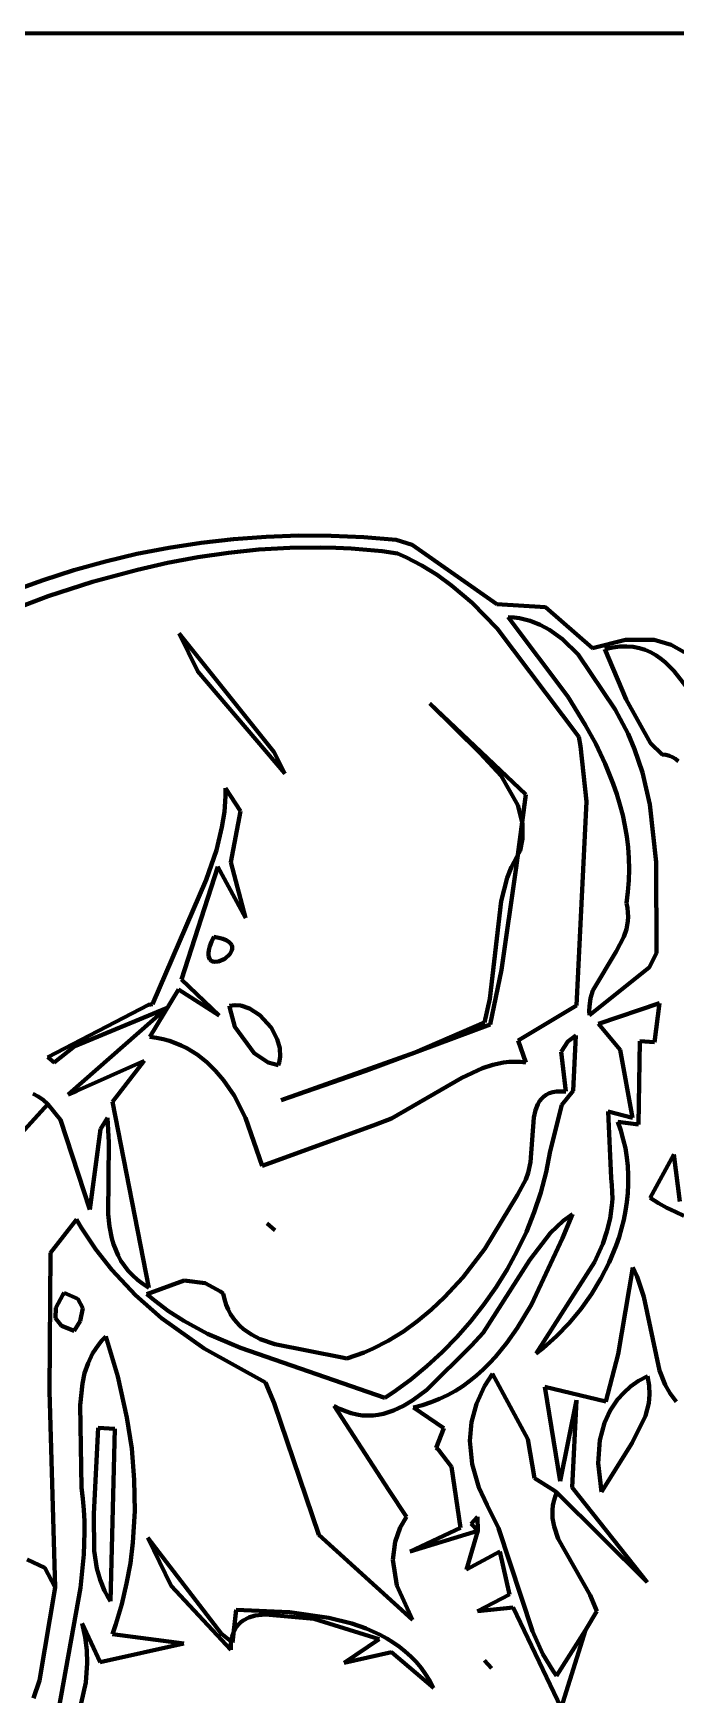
# Model space of a CAD drawing. Header units: millimetres. Extents: x 0 to 10.4, y 0 to 8.2.
# Drawn here: x 7.294 to 7.828, y 6.869 to 8.25 of the extents above; entities that cross this region are included whole.
import ezdxf

# ---------------------------------------------------------------- set-up
doc = ezdxf.new("R2010")
doc.units = ezdxf.units.MM
for name, color, linetype, lineweight in [('color#000000ff', 7, 'CONTINUOUS', 100), ('color#929292ff', 7, 'CONTINUOUS', 100), ('color#ffffffff', 7, 'CONTINUOUS', 100)]:
    doc.layers.add(name, color=color, linetype=linetype, lineweight=lineweight)

msp = doc.modelspace()

# ---------------------------------------------------------------- linework, layer by layer
at = {"layer": 'color#000000ff'}
for p, q in [((7.4606, 7.8295), (7.4877, 7.8315)), ((7.4877, 7.8315), (7.5147, 7.8325)), ((7.5147, 7.8325), (7.5418, 7.8324)), ((7.5418, 7.8324), (7.5689, 7.8312)), ((7.5689, 7.8312), (7.5959, 7.829)), ((7.3541, 7.811), (7.3804, 7.8172)), ((7.3804, 7.8172), (7.407, 7.8224)), ((7.407, 7.8224), (7.4338, 7.8265)), ((7.4564, 7.8181), (7.431, 7.8144)), ((7.4338, 7.8265), (7.4606, 7.8295)), ((7.4818, 7.8208), (7.4564, 7.8181)), ((7.5074, 7.8223), (7.4818, 7.8208)), ((7.533, 7.8226), (7.5074, 7.8223)), ((7.5458, 7.8223), (7.533, 7.8226)), ((7.5585, 7.8216), (7.5458, 7.8223)), ((7.5713, 7.8207), (7.5585, 7.8216)), ((7.5841, 7.8194), (7.5713, 7.8207)), ((7.5968, 7.8177), (7.5841, 7.8194)), ((7.5959, 7.829), (7.6091, 7.8249)), ((7.6038, 7.8146), (7.5968, 7.8177)), ((7.6091, 7.8249), (7.6795, 7.7756)), ((7.3023, 7.7955), (7.328, 7.8038)), ((7.328, 7.8038), (7.3541, 7.811)), ((7.3807, 7.8041), (7.3434, 7.794)), ((7.4057, 7.8097), (7.3807, 7.8041)), ((7.431, 7.8144), (7.4057, 7.8097)), ((7.6171, 7.8077), (7.6038, 7.8146)), ((7.6298, 7.7998), (7.6171, 7.8077)), ((7.2768, 7.7862), (7.3023, 7.7955)), ((7.3434, 7.794), (7.3067, 7.7821)), ((7.6419, 7.7911), (7.6298, 7.7998)), ((7.6589, 7.7766), (7.6419, 7.7911)), ((7.3067, 7.7821), (7.2587, 7.764)), ((7.6798, 7.7552), (7.6589, 7.7766)), ((7.6795, 7.7756), (7.72, 7.773)), ((7.689, 7.7648), (7.7384, 7.6988)), ((7.6938, 7.7645), (7.689, 7.7648)), ((7.6984, 7.7638), (7.6938, 7.7645)), ((7.7072, 7.7616), (7.6984, 7.7638)), ((7.7155, 7.7584), (7.7072, 7.7616)), ((7.72, 7.773), (7.7591, 7.739)), ((7.7476, 7.6652), (7.6798, 7.7552)), ((7.7233, 7.7542), (7.7155, 7.7584)), ((7.7341, 7.7464), (7.7233, 7.7542)), ((7.7471, 7.7337), (7.7341, 7.7464)), ((7.7779, 7.6878), (7.7471, 7.7337)), ((7.7591, 7.739), (7.7864, 7.7459)), ((7.7758, 7.7395), (7.7693, 7.7381)), ((7.7693, 7.7381), (7.7869, 7.6961)), ((7.7818, 7.7403), (7.7758, 7.7395)), ((7.7876, 7.7404), (7.7818, 7.7403)), ((7.7864, 7.7459), (7.8102, 7.7458)), ((7.7929, 7.7399), (7.7876, 7.7404)), ((7.798, 7.7389), (7.7929, 7.7399)), ((7.8028, 7.7374), (7.798, 7.7389)), ((7.8073, 7.7355), (7.8028, 7.7374)), ((7.8115, 7.7331), (7.8073, 7.7355)), ((7.8102, 7.7458), (7.8244, 7.7416)), ((7.8244, 7.7416), (7.8352, 7.7356)), ((7.8155, 7.7303), (7.8115, 7.7331)), ((7.8194, 7.7272), (7.8155, 7.7303)), ((7.8265, 7.7201), (7.8194, 7.7272)), ((7.8395, 7.7034), (7.8265, 7.7201)), ((7.6238, 7.6929), (7.7036, 7.6174)), ((7.6656, 7.6517), (7.6238, 7.6929)), ((7.7384, 7.6988), (7.753, 7.6753)), ((7.7869, 7.6961), (7.8072, 7.66)), ((7.7821, 7.6802), (7.7779, 7.6878)), ((7.7885, 7.6677), (7.7821, 7.6802)), ((7.7489, 7.6575), (7.7476, 7.6652)), ((7.753, 7.6753), (7.7617, 7.6593)), ((7.7939, 7.655), (7.7885, 7.6677)), ((7.683, 7.6327), (7.6656, 7.6517)), ((7.754, 7.6115), (7.7489, 7.6575)), ((7.7617, 7.6593), (7.7696, 7.6429)), ((7.8005, 7.6355), (7.7939, 7.655)), ((7.8072, 7.66), (7.8168, 7.6505)), ((7.7696, 7.6429), (7.7763, 7.6261)), ((7.8168, 7.6505), (7.82, 7.6502)), ((7.82, 7.6502), (7.823, 7.6494)), ((7.823, 7.6494), (7.8256, 7.6483)), ((7.8256, 7.6483), (7.8281, 7.6468)), ((7.8281, 7.6468), (7.8303, 7.6449)), ((7.697, 7.6083), (7.683, 7.6327)), ((7.7763, 7.6261), (7.7792, 7.6176)), ((7.8066, 7.6089), (7.8005, 7.6355)), ((7.453, 7.6029), (7.4539, 7.616)), ((7.4539, 7.616), (7.454, 7.6226)), ((7.454, 7.6226), (7.4663, 7.6035)), ((7.7036, 7.6174), (7.6955, 7.5567)), ((7.7458, 7.442), (7.754, 7.6115)), ((7.7792, 7.6176), (7.7818, 7.609)), ((7.451, 7.5901), (7.453, 7.6029)), ((7.4663, 7.6035), (7.4585, 7.5611)), ((7.7007, 7.5933), (7.697, 7.6083)), ((7.7818, 7.609), (7.7841, 7.6002)), ((7.7841, 7.6002), (7.7859, 7.5914)), ((7.812, 7.5611), (7.8066, 7.6089)), ((7.4465, 7.5711), (7.451, 7.5901)), ((7.7007, 7.5805), (7.7007, 7.5933)), ((7.7859, 7.5914), (7.7874, 7.5825)), ((7.7874, 7.5825), (7.7885, 7.5735)), ((7.438, 7.5463), (7.4465, 7.5711)), ((7.6963, 7.5661), (7.6989, 7.5704)), ((7.6989, 7.5704), (7.7007, 7.5805)), ((7.7885, 7.5735), (7.7891, 7.5644)), ((7.4476, 7.5571), (7.4175, 7.4635)), ((7.4705, 7.5149), (7.4476, 7.5571)), ((7.4585, 7.5611), (7.4705, 7.5149)), ((7.6955, 7.5567), (7.6833, 7.4715)), ((7.6882, 7.548), (7.6918, 7.5572)), ((7.6918, 7.5572), (7.6963, 7.5661)), ((7.7891, 7.5644), (7.7894, 7.5552)), ((7.7894, 7.5552), (7.7891, 7.5458)), ((7.8123, 7.4853), (7.812, 7.5611)), ((7.3934, 7.4431), (7.438, 7.5463)), ((7.6832, 7.5287), (7.6882, 7.548)), ((7.7891, 7.5458), (7.7884, 7.5364)), ((7.6738, 7.4474), (7.6832, 7.5287)), ((7.7884, 7.5364), (7.7872, 7.5269)), ((7.7872, 7.5269), (7.788, 7.523)), ((7.788, 7.523), (7.7884, 7.5192)), ((7.7884, 7.5192), (7.7886, 7.5156)), ((7.7886, 7.5156), (7.7884, 7.5121)), ((7.785, 7.4989), (7.7787, 7.4869)), ((7.7872, 7.5053), (7.785, 7.4989)), ((7.7884, 7.5121), (7.7872, 7.5053)), ((7.7787, 7.4869), (7.7594, 7.4544)), ((7.8062, 7.4734), (7.8123, 7.4853)), ((7.6833, 7.4715), (7.6739, 7.4262)), ((7.7566, 7.4338), (7.8062, 7.4734)), ((7.4175, 7.4635), (7.4488, 7.4336)), ((7.4148, 7.4552), (7.3911, 7.4158)), ((7.4488, 7.4336), (7.4148, 7.4552)), ((7.6691, 7.4279), (7.6738, 7.4474)), ((7.7574, 7.4479), (7.7564, 7.441)), ((7.7594, 7.4544), (7.7574, 7.4479)), ((7.8148, 7.4438), (7.7639, 7.4267)), ((7.8104, 7.4115), (7.8148, 7.4438)), ((7.3064, 7.399), (7.39, 7.4424)), ((7.3231, 7.3678), (7.405, 7.4398)), ((7.405, 7.4398), (7.3287, 7.408)), ((7.39, 7.4424), (7.3934, 7.4431)), ((7.6971, 7.4129), (7.7458, 7.442)), ((7.7564, 7.441), (7.7563, 7.4375)), ((7.7563, 7.4375), (7.7566, 7.4338)), ((7.6739, 7.4262), (7.5705, 7.3877)), ((7.6116, 7.4028), (7.6691, 7.4279)), ((7.7451, 7.4169), (7.7385, 7.4121)), ((7.743, 7.371), (7.7451, 7.4169)), ((7.7639, 7.4267), (7.782, 7.405)), ((7.3287, 7.408), (7.3116, 7.3945)), ((7.3911, 7.4158), (7.3967, 7.415)), ((7.3967, 7.415), (7.4022, 7.4139)), ((7.4022, 7.4139), (7.4074, 7.4124)), ((7.4074, 7.4124), (7.4124, 7.4107)), ((7.4124, 7.4107), (7.4172, 7.4087)), ((7.4172, 7.4087), (7.4219, 7.4064)), ((7.4219, 7.4064), (7.4305, 7.4011)), ((7.5003, 7.3633), (7.6116, 7.4028)), ((7.7036, 7.3946), (7.6971, 7.4129)), ((7.7385, 7.4121), (7.7329, 7.4035)), ((7.7329, 7.4035), (7.7367, 7.3703)), ((7.782, 7.405), (7.7923, 7.3484)), ((7.7973, 7.343), (7.7982, 7.4122)), ((7.7982, 7.4122), (7.8104, 7.4115)), ((7.3116, 7.3945), (7.3064, 7.399)), ((7.3863, 7.3958), (7.3305, 7.3711)), ((7.36, 7.3619), (7.3863, 7.3958)), ((7.4305, 7.4011), (7.4385, 7.3948)), ((7.4385, 7.3948), (7.4457, 7.3877)), ((7.6505, 7.3819), (7.6675, 7.3898)), ((7.6675, 7.3898), (7.6762, 7.3926)), ((7.6762, 7.3926), (7.6851, 7.3945)), ((7.6851, 7.3945), (7.6896, 7.395)), ((7.6896, 7.395), (7.6942, 7.3952)), ((7.6942, 7.3952), (7.6989, 7.3951)), ((7.6989, 7.3951), (7.7036, 7.3946)), ((7.4457, 7.3877), (7.4523, 7.3799)), ((7.4523, 7.3799), (7.4611, 7.3671)), ((7.5705, 7.3877), (7.5003, 7.3633)), ((7.5919, 7.3479), (7.6505, 7.3819)), ((7.3305, 7.3711), (7.3231, 7.3678)), ((7.3902, 7.2073), (7.36, 7.3619)), ((7.4611, 7.3671), (7.4707, 7.3484)), ((7.7149, 7.3623), (7.7136, 7.36)), ((7.7166, 7.3643), (7.7149, 7.3623)), ((7.7184, 7.3661), (7.7166, 7.3643)), ((7.7206, 7.3676), (7.7184, 7.3661)), ((7.7231, 7.3689), (7.7206, 7.3676)), ((7.7259, 7.3698), (7.7231, 7.3689)), ((7.7291, 7.3703), (7.7259, 7.3698)), ((7.7327, 7.3705), (7.7291, 7.3703)), ((7.7367, 7.3703), (7.7327, 7.3705)), ((7.7334, 7.3593), (7.743, 7.371)), ((7.2787, 7.3295), (7.3064, 7.36)), ((7.3064, 7.36), (7.3168, 7.347)), ((7.3168, 7.347), (7.3412, 7.2723)), ((7.3502, 7.339), (7.3559, 7.3486)), ((7.3559, 7.3486), (7.3571, 7.3279)), ((7.4707, 7.3484), (7.4844, 7.3087)), ((7.5789, 7.343), (7.5919, 7.3479)), ((7.7101, 7.3489), (7.7074, 7.3118)), ((7.7115, 7.3548), (7.7101, 7.3489)), ((7.7136, 7.36), (7.7115, 7.3548)), ((7.7239, 7.3208), (7.7334, 7.3593)), ((7.7923, 7.3484), (7.772, 7.3538)), ((7.772, 7.3538), (7.7744, 7.2983)), ((7.3412, 7.2723), (7.3502, 7.339)), ((7.4844, 7.3087), (7.5736, 7.3411)), ((7.5736, 7.3411), (7.5789, 7.343)), ((7.7826, 7.338), (7.78, 7.3453)), ((7.78, 7.3453), (7.7973, 7.343)), ((7.7846, 7.3306), (7.7826, 7.338)), ((7.3571, 7.3279), (7.3565, 7.2686)), ((7.7205, 7.3035), (7.7239, 7.3208)), ((7.7863, 7.3232), (7.7846, 7.3306)), ((7.7875, 7.3157), (7.7863, 7.3232)), ((7.7074, 7.3118), (7.7056, 7.3027)), ((7.7883, 7.3083), (7.7875, 7.3157)), ((7.7887, 7.3008), (7.7883, 7.3083)), ((7.8267, 7.3181), (7.807, 7.282)), ((7.8317, 7.2791), (7.8267, 7.3181)), ((7.7036, 7.2974), (7.6967, 7.2844)), ((7.7056, 7.3027), (7.7036, 7.2974)), ((7.716, 7.2866), (7.7205, 7.3035)), ((7.7744, 7.2983), (7.7751, 7.2926)), ((7.7751, 7.2926), (7.7754, 7.2869)), ((7.7883, 7.2859), (7.7887, 7.2934)), ((7.7887, 7.2934), (7.7887, 7.3008)), ((7.6967, 7.2844), (7.6694, 7.2397)), ((7.7105, 7.27), (7.716, 7.2866)), ((7.7755, 7.2813), (7.7751, 7.2757)), ((7.7754, 7.2869), (7.7755, 7.2813)), ((7.7865, 7.2712), (7.7876, 7.2785)), ((7.7876, 7.2785), (7.7883, 7.2859)), ((7.807, 7.282), (7.8139, 7.2777)), ((7.3565, 7.2686), (7.3576, 7.2582)), ((7.704, 7.2537), (7.7105, 7.27)), ((7.734, 7.2484), (7.7423, 7.2685)), ((7.7423, 7.2685), (7.7345, 7.2628)), ((7.7736, 7.2648), (7.771, 7.2542)), ((7.7751, 7.2757), (7.7736, 7.2648)), ((7.785, 7.2638), (7.7865, 7.2712)), ((7.8139, 7.2777), (7.8208, 7.2738)), ((7.8208, 7.2738), (7.8279, 7.2703)), ((7.8279, 7.2703), (7.835, 7.2672)), ((7.3301, 7.2639), (7.3084, 7.2362)), ((7.3339, 7.2575), (7.3301, 7.2639)), ((7.3461, 7.2392), (7.3339, 7.2575)), ((7.3576, 7.2582), (7.3596, 7.2483)), ((7.4887, 7.2606), (7.4949, 7.2551)), ((7.4949, 7.2551), (7.4887, 7.2606)), ((7.6965, 7.2379), (7.704, 7.2537)), ((7.7242, 7.253), (7.7069, 7.2305)), ((7.7345, 7.2628), (7.7242, 7.253)), ((7.771, 7.2542), (7.7675, 7.2438)), ((7.7811, 7.2494), (7.7832, 7.2566)), ((7.7832, 7.2566), (7.785, 7.2638)), ((7.3596, 7.2221), (7.3461, 7.2392)), ((7.3596, 7.2483), (7.361, 7.2435)), ((7.361, 7.2435), (7.3627, 7.2388)), ((7.3627, 7.2388), (7.3647, 7.2342)), ((7.6694, 7.2397), (7.6511, 7.2159)), ((7.6882, 7.2226), (7.6965, 7.2379)), ((7.7082, 7.1934), (7.734, 7.2484)), ((7.7675, 7.2438), (7.7607, 7.2286)), ((7.7729, 7.2283), (7.7787, 7.2423)), ((7.7787, 7.2423), (7.7811, 7.2494)), ((7.3084, 7.2362), (7.3077, 7.1213)), ((7.3647, 7.2342), (7.3671, 7.2298)), ((7.3671, 7.2298), (7.3699, 7.2256)), ((7.3699, 7.2256), (7.3731, 7.2215)), ((7.7069, 7.2305), (7.668, 7.1699)), ((7.6789, 7.2077), (7.6882, 7.2226)), ((7.7607, 7.2286), (7.7122, 7.1526)), ((7.766, 7.2149), (7.7729, 7.2283)), ((7.7924, 7.2242), (7.7804, 7.1521)), ((7.7962, 7.2165), (7.7924, 7.2242)), ((7.3793, 7.2011), (7.3596, 7.2221)), ((7.3731, 7.2215), (7.3766, 7.2177)), ((7.3766, 7.2177), (7.3807, 7.214)), ((7.3807, 7.214), (7.3852, 7.2105)), ((7.3852, 7.2105), (7.3902, 7.2073)), ((7.4196, 7.2132), (7.3887, 7.202)), ((7.4371, 7.211), (7.4196, 7.2132)), ((7.4498, 7.2041), (7.4371, 7.211)), ((7.6511, 7.2159), (7.636, 7.1994)), ((7.7581, 7.2019), (7.766, 7.2149)), ((7.8017, 7.1998), (7.7962, 7.2165)), ((7.4009, 7.182), (7.3793, 7.2011)), ((7.3887, 7.202), (7.3946, 7.197)), ((7.3946, 7.197), (7.4067, 7.1879)), ((7.4519, 7.2025), (7.4498, 7.2041)), ((7.453, 7.1977), (7.4519, 7.2025)), ((7.4545, 7.1932), (7.453, 7.1977)), ((7.636, 7.1994), (7.6253, 7.1892)), ((7.6688, 7.1934), (7.6789, 7.2077)), ((7.7493, 7.1896), (7.7581, 7.2019)), ((7.8147, 7.1384), (7.8017, 7.1998)), ((7.4361, 7.1567), (7.4009, 7.182)), ((7.4067, 7.1879), (7.4194, 7.1798)), ((7.4562, 7.1891), (7.4545, 7.1932)), ((7.4582, 7.1853), (7.4562, 7.1891)), ((7.4606, 7.1818), (7.4582, 7.1853)), ((7.4631, 7.1786), (7.4606, 7.1818)), ((7.6253, 7.1892), (7.6139, 7.1797)), ((7.658, 7.1796), (7.6688, 7.1934)), ((7.6965, 7.1738), (7.7082, 7.1934)), ((7.7396, 7.178), (7.7493, 7.1896)), ((7.4194, 7.1798), (7.439, 7.1691)), ((7.439, 7.1691), (7.4663, 7.1573)), ((7.4659, 7.1757), (7.4631, 7.1786)), ((7.4689, 7.173), (7.4659, 7.1757)), ((7.4756, 7.1684), (7.4689, 7.173)), ((7.4829, 7.1647), (7.4756, 7.1684)), ((7.6019, 7.171), (7.5893, 7.1633)), ((7.6139, 7.1797), (7.6019, 7.171)), ((7.6464, 7.1664), (7.658, 7.1796)), ((7.668, 7.1699), (7.6583, 7.1593)), ((7.6878, 7.1615), (7.6965, 7.1738)), ((7.7291, 7.1672), (7.7396, 7.178)), ((7.4871, 7.1285), (7.4361, 7.1567)), ((7.4663, 7.1573), (7.5863, 7.1157)), ((7.4949, 7.1604), (7.4829, 7.1647)), ((7.551, 7.1494), (7.4949, 7.1604)), ((7.5692, 7.1536), (7.5621, 7.1509)), ((7.5761, 7.1565), (7.5692, 7.1536)), ((7.5893, 7.1633), (7.5761, 7.1565)), ((7.6583, 7.1593), (7.6212, 7.1226)), ((7.6212, 7.1421), (7.6341, 7.1539)), ((7.6341, 7.1539), (7.6464, 7.1664)), ((7.6784, 7.1499), (7.6878, 7.1615)), ((7.7122, 7.1526), (7.718, 7.1572)), ((7.718, 7.1572), (7.7291, 7.1672)), ((7.5549, 7.1484), (7.551, 7.1494)), ((7.5621, 7.1509), (7.5549, 7.1484)), ((7.6077, 7.1309), (7.6212, 7.1421)), ((7.6682, 7.1394), (7.6734, 7.1445)), ((7.6734, 7.1445), (7.6784, 7.1499)), ((7.7804, 7.1521), (7.7702, 7.1127)), ((7.4943, 7.1114), (7.4871, 7.1285)), ((7.5936, 7.1206), (7.6077, 7.1309)), ((7.6512, 7.1256), (7.6571, 7.1299)), ((7.6571, 7.1299), (7.6627, 7.1345)), ((7.6627, 7.1345), (7.6682, 7.1394)), ((7.676, 7.1359), (7.6692, 7.1255)), ((7.7053, 7.0814), (7.676, 7.1359)), ((7.8194, 7.1266), (7.8147, 7.1384)), ((7.8235, 7.1194), (7.8194, 7.1266)), ((7.3077, 7.1213), (7.3123, 6.9583)), ((7.5863, 7.1157), (7.5936, 7.1206)), ((7.6098, 7.1139), (7.6018, 7.1091)), ((7.6212, 7.1226), (7.6098, 7.1139)), ((7.6177, 7.1098), (7.625, 7.1121)), ((7.625, 7.1121), (7.6319, 7.1149)), ((7.6319, 7.1149), (7.6386, 7.1181)), ((7.6386, 7.1181), (7.645, 7.1217)), ((7.645, 7.1217), (7.6512, 7.1256)), ((7.6692, 7.1255), (7.6625, 7.1108)), ((7.7702, 7.1127), (7.7195, 7.1249)), ((7.7195, 7.1249), (7.7322, 7.0466)), ((7.7322, 7.0466), (7.7456, 7.1138)), ((7.7456, 7.1138), (7.7422, 7.0413)), ((7.8284, 7.1128), (7.8235, 7.1194)), ((7.5315, 7.0019), (7.4943, 7.1114)), ((7.549, 7.1066), (7.5442, 7.1092)), ((7.5442, 7.1092), (7.5898, 7.0391)), ((7.5538, 7.1046), (7.549, 7.1066)), ((7.5585, 7.103), (7.5538, 7.1046)), ((7.5631, 7.1019), (7.5585, 7.103)), ((7.5676, 7.1012), (7.5631, 7.1019)), ((7.5721, 7.101), (7.5676, 7.1012)), ((7.5766, 7.1012), (7.5721, 7.101)), ((7.5809, 7.1017), (7.5766, 7.1012)), ((7.5852, 7.1026), (7.5809, 7.1017)), ((7.5895, 7.1038), (7.5852, 7.1026)), ((7.5937, 7.1053), (7.5895, 7.1038)), ((7.6018, 7.1091), (7.5937, 7.1053)), ((7.6102, 7.1078), (7.6177, 7.1098)), ((7.6355, 7.0905), (7.6102, 7.1078)), ((7.6625, 7.1108), (7.6585, 7.0956)), ((7.6291, 7.0743), (7.6355, 7.0905)), ((7.6585, 7.0956), (7.6571, 7.0801)), ((7.6311, 7.0725), (7.6291, 7.0743)), ((7.6417, 7.0585), (7.6311, 7.0725)), ((7.6571, 7.0801), (7.6589, 7.0606)), ((7.7107, 7.0491), (7.7053, 7.0814)), ((7.6494, 7.0077), (7.6417, 7.0585)), ((7.6589, 7.0606), (7.6644, 7.0414)), ((7.7271, 7.0389), (7.7107, 7.0491)), ((7.5898, 7.0391), (7.6044, 7.0168)), ((7.6644, 7.0414), (7.6714, 7.0266)), ((7.7294, 7.0371), (7.7271, 7.0389)), ((7.8045, 6.9626), (7.7294, 7.0371)), ((7.7422, 7.0413), (7.8045, 6.9626)), ((7.6044, 7.0168), (7.5992, 7.0081)), ((7.6635, 7.0168), (7.6582, 7.0111)), ((7.6637, 7.0054), (7.6635, 7.0168)), ((7.6714, 7.0266), (7.6809, 7.0076)), ((7.6094, 6.9312), (7.5315, 7.0019)), ((7.5992, 7.0081), (7.5949, 6.9962)), ((7.6075, 6.9882), (7.6494, 7.0077)), ((7.6637, 7.0054), (7.6075, 6.9882)), ((7.6543, 6.973), (7.6637, 7.0054)), ((7.6582, 7.0111), (7.6637, 7.0054)), ((7.6809, 7.0076), (7.709, 6.9219)), ((7.3895, 6.9994), (7.4506, 6.9198)), ((7.4089, 6.9596), (7.3895, 6.9994)), ((7.5949, 6.9962), (7.5931, 6.9811)), ((7.682, 6.9881), (7.6543, 6.973)), ((7.6901, 6.9524), (7.682, 6.9881)), ((7.3039, 6.9746), (7.2891, 6.9814)), ((7.3123, 6.9583), (7.3039, 6.9746)), ((7.5931, 6.9811), (7.5963, 6.9599)), ((7.4583, 6.9065), (7.4089, 6.9596)), ((7.5963, 6.9599), (7.6094, 6.9312)), ((7.6634, 6.9384), (7.6901, 6.9524)), ((7.4598, 6.9125), (7.4629, 6.9396)), ((7.4629, 6.9396), (7.5072, 6.9377)), ((7.4733, 6.9332), (7.4687, 6.9308)), ((7.4786, 6.9348), (7.4733, 6.9332)), ((7.4872, 6.9358), (7.4786, 6.9348)), ((7.5274, 6.932), (7.4872, 6.9358)), ((7.5072, 6.9377), (7.5399, 6.9331)), ((7.5399, 6.9331), (7.5589, 6.9282)), ((7.693, 6.9415), (7.6634, 6.9384)), ((7.733, 6.8582), (7.693, 6.9415)), ((7.4506, 6.9198), (7.4598, 6.9125)), ((7.4605, 6.9204), (7.4595, 6.9175)), ((7.4617, 6.9231), (7.4605, 6.9204)), ((7.4631, 6.9254), (7.4617, 6.9231)), ((7.4648, 6.9275), (7.4631, 6.9254)), ((7.4667, 6.9293), (7.4648, 6.9275)), ((7.4687, 6.9308), (7.4667, 6.9293)), ((7.5816, 6.9153), (7.5274, 6.932)), ((7.5589, 6.9282), (7.571, 6.924)), ((7.571, 6.924), (7.5826, 6.9187)), ((7.709, 6.9219), (7.7178, 6.9028)), ((7.7292, 6.8848), (7.7532, 6.9228)), ((7.7532, 6.9228), (7.733, 6.8582)), ((7.4584, 6.9105), (7.4583, 6.9065)), ((7.4588, 6.9142), (7.4584, 6.9105)), ((7.4595, 6.9175), (7.4588, 6.9142)), ((7.5527, 6.8955), (7.5816, 6.9153)), ((7.5826, 6.9187), (7.5881, 6.9157)), ((7.5881, 6.9157), (7.5934, 6.9124)), ((7.5934, 6.9124), (7.5985, 6.9088)), ((7.5985, 6.9088), (7.6034, 6.905)), ((7.6034, 6.905), (7.608, 6.9008)), ((7.5919, 6.9045), (7.5527, 6.8955)), ((7.6268, 6.8748), (7.5919, 6.9045)), ((7.608, 6.9008), (7.6124, 6.8963)), ((7.6124, 6.8963), (7.6165, 6.8914)), ((7.6165, 6.8914), (7.6202, 6.8862)), ((7.7178, 6.9028), (7.7261, 6.8892)), ((7.6202, 6.8862), (7.6237, 6.8807)), ((7.6237, 6.8807), (7.6268, 6.8748)), ((7.7261, 6.8892), (7.7292, 6.8848))]:
    msp.add_line(p, q, dxfattribs=at)
at = {"layer": 'color#929292ff'}
for p, q in [((7.4154, 7.7511), (7.494, 7.6526)), ((7.4311, 7.7194), (7.4154, 7.7511)), ((7.5034, 7.6347), (7.4311, 7.7194)), ((7.494, 7.6526), (7.5034, 7.6347)), ((7.4424, 7.4948), (7.4444, 7.499)), ((7.4444, 7.499), (7.4485, 7.4982)), ((7.4398, 7.4854), (7.4402, 7.488)), ((7.4398, 7.4832), (7.4398, 7.4854)), ((7.4402, 7.488), (7.441, 7.4911)), ((7.441, 7.4911), (7.4424, 7.4948)), ((7.4485, 7.4982), (7.4518, 7.4972)), ((7.4518, 7.4972), (7.4546, 7.4961)), ((7.4546, 7.4961), (7.4566, 7.4949)), ((7.4566, 7.4949), (7.4581, 7.4935)), ((7.4592, 7.4875), (7.4576, 7.4846)), ((7.4581, 7.4935), (7.4591, 7.4921)), ((7.4591, 7.4921), (7.4596, 7.4906)), ((7.4596, 7.489), (7.4592, 7.4875)), ((7.4596, 7.4906), (7.4596, 7.489)), ((7.4403, 7.4814), (7.4398, 7.4832)), ((7.441, 7.4801), (7.4403, 7.4814)), ((7.4421, 7.4791), (7.441, 7.4801)), ((7.4434, 7.4785), (7.4421, 7.4791)), ((7.4448, 7.4783), (7.4434, 7.4785)), ((7.4481, 7.4786), (7.4448, 7.4783)), ((7.4533, 7.4808), (7.4481, 7.4786)), ((7.4576, 7.4846), (7.4533, 7.4808)), ((7.4574, 7.4416), (7.4621, 7.4422)), ((7.4575, 7.4396), (7.4574, 7.4416)), ((7.4617, 7.4243), (7.4575, 7.4396)), ((7.4621, 7.4422), (7.4668, 7.4418)), ((7.4668, 7.4418), (7.4738, 7.4395)), ((7.4738, 7.4395), (7.4826, 7.4338)), ((7.4826, 7.4338), (7.4918, 7.4236)), ((7.4779, 7.4022), (7.4617, 7.4243)), ((7.4918, 7.4236), (7.4969, 7.414)), ((7.4895, 7.3945), (7.4779, 7.4022)), ((7.4969, 7.414), (7.499, 7.4065)), ((7.499, 7.4065), (7.4994, 7.3992)), ((7.4977, 7.3923), (7.4895, 7.3945)), ((7.4985, 7.3945), (7.4977, 7.3923)), ((7.4994, 7.3992), (7.4985, 7.3945)), ((7.2941, 7.3685), (7.2983, 7.3662)), ((7.2983, 7.3662), (7.3024, 7.3634)), ((7.3024, 7.3634), (7.3064, 7.36)), ((7.3064, 7.36), (7.2787, 7.3295)), ((7.5736, 7.3411), (7.5789, 7.343)), ((7.5789, 7.343), (7.5736, 7.3411)), ((7.4887, 7.2606), (7.4949, 7.2551)), ((7.4949, 7.2551), (7.4887, 7.2606)), ((7.313, 7.1906), (7.3188, 7.2014)), ((7.3188, 7.2014), (7.32, 7.2031)), ((7.32, 7.2031), (7.3312, 7.1982)), ((7.3312, 7.1982), (7.3355, 7.1904)), ((7.3126, 7.182), (7.313, 7.1906)), ((7.3177, 7.1756), (7.3126, 7.182)), ((7.3355, 7.1904), (7.3332, 7.1796)), ((7.3283, 7.1714), (7.3177, 7.1756)), ((7.3332, 7.1796), (7.3283, 7.1714)), ((7.3435, 7.1526), (7.3458, 7.1563)), ((7.3458, 7.1563), (7.3483, 7.1599)), ((7.3483, 7.1599), (7.3512, 7.1635)), ((7.3512, 7.1635), (7.3545, 7.1668)), ((7.3545, 7.1668), (7.3646, 7.1335)), ((7.3369, 7.1364), (7.3397, 7.1447)), ((7.3397, 7.1447), (7.3435, 7.1526)), ((7.3332, 7.1098), (7.335, 7.1278)), ((7.335, 7.1278), (7.3369, 7.1364)), ((7.3646, 7.1335), (7.3721, 7.0995)), ((7.6692, 7.1255), (7.676, 7.1359)), ((7.676, 7.1359), (7.7053, 7.0814)), ((7.7907, 7.1253), (7.7973, 7.1299)), ((7.7973, 7.1299), (7.8047, 7.1339)), ((7.8047, 7.1339), (7.8061, 7.126)), ((7.8061, 7.126), (7.8063, 7.1185)), ((7.6625, 7.1108), (7.6692, 7.1255)), ((7.7737, 7.1052), (7.7799, 7.1145)), ((7.7799, 7.1145), (7.7849, 7.1201)), ((7.7849, 7.1201), (7.7907, 7.1253)), ((7.8063, 7.1185), (7.8057, 7.1113)), ((7.3342, 7.0413), (7.3332, 7.1098)), ((7.3721, 7.0995), (7.376, 7.0736)), ((7.6585, 7.0956), (7.6625, 7.1108)), ((7.769, 7.0951), (7.7737, 7.1052)), ((7.8031, 7.1009), (7.7919, 7.0784)), ((7.8057, 7.1113), (7.8031, 7.1009)), ((7.3482, 7.0909), (7.3444, 7.0193)), ((7.3619, 7.09), (7.3482, 7.0909)), ((7.3584, 6.9468), (7.3619, 7.09)), ((7.6571, 7.0801), (7.6585, 7.0956)), ((7.7652, 7.0806), (7.769, 7.0951)), ((7.376, 7.0736), (7.3781, 7.0477)), ((7.6589, 7.0606), (7.6571, 7.0801)), ((7.7053, 7.0814), (7.7107, 7.0491)), ((7.7637, 7.0614), (7.7652, 7.0806)), ((7.7919, 7.0784), (7.7665, 7.0378)), ((7.6644, 7.0414), (7.6589, 7.0606)), ((7.7665, 7.0378), (7.7637, 7.0614)), ((7.3781, 7.0477), (7.3785, 7.0216)), ((7.7107, 7.0491), (7.7271, 7.0389)), ((7.3355, 7.032), (7.3342, 7.0413)), ((7.3363, 7.0227), (7.3355, 7.032)), ((7.6714, 7.0266), (7.6644, 7.0414)), ((7.7268, 7.0299), (7.7261, 7.0263)), ((7.7279, 7.0335), (7.7268, 7.0299)), ((7.7271, 7.0389), (7.7294, 7.0371)), ((7.7294, 7.0371), (7.7279, 7.0335)), ((7.3368, 7.0134), (7.3363, 7.0227)), ((7.3444, 7.0193), (7.3447, 6.9887)), ((7.3785, 7.0216), (7.377, 6.9957)), ((7.6809, 7.0076), (7.6714, 7.0266)), ((7.7261, 7.0263), (7.7257, 7.0228)), ((7.7257, 7.0228), (7.7258, 7.0158)), ((7.7258, 7.0158), (7.727, 7.0089)), ((7.3363, 6.9856), (7.3369, 7.0041)), ((7.3369, 7.0041), (7.3368, 7.0134)), ((7.709, 6.9219), (7.6809, 7.0076)), ((7.727, 7.0089), (7.7305, 6.9987)), ((7.3447, 6.9887), (7.347, 6.9741)), ((7.377, 6.9957), (7.3749, 6.9785)), ((7.7305, 6.9987), (7.757, 6.9519)), ((7.2891, 6.9814), (7.3039, 6.9746)), ((7.3039, 6.9746), (7.3123, 6.9583)), ((7.3335, 6.958), (7.3363, 6.9856)), ((7.347, 6.9741), (7.3497, 6.9646)), ((7.3749, 6.9785), (7.3718, 6.9614)), ((7.3497, 6.9646), (7.3534, 6.9555)), ((7.3718, 6.9614), (7.3678, 6.9444)), ((7.3123, 6.9583), (7.2995, 6.8809)), ((7.3154, 6.8575), (7.3335, 6.958)), ((7.3534, 6.9555), (7.3558, 6.9511)), ((7.3558, 6.9511), (7.3584, 6.9468)), ((7.757, 6.9519), (7.7625, 6.9385)), ((7.3678, 6.9444), (7.3629, 6.9277)), ((7.7625, 6.9385), (7.7532, 6.9228)), ((7.3499, 6.8962), (7.3349, 6.9282)), ((7.3349, 6.9282), (7.3374, 6.917)), ((7.3629, 6.9277), (7.36, 6.9194)), ((7.36, 6.9194), (7.4193, 6.9116)), ((7.7178, 6.9028), (7.709, 6.9219)), ((7.7532, 6.9228), (7.7292, 6.8848)), ((7.3374, 6.917), (7.3387, 6.906)), ((7.3387, 6.906), (7.339, 6.8952)), ((7.4193, 6.9116), (7.3499, 6.8962)), ((7.339, 6.8952), (7.3379, 6.8791)), ((7.6692, 6.8975), (7.6751, 6.8911)), ((7.6751, 6.8911), (7.6692, 6.8975)), ((7.7261, 6.8892), (7.7178, 6.9028)), ((7.2995, 6.8809), (7.2943, 6.8662)), ((7.3379, 6.8791), (7.3297, 6.8423)), ((7.7292, 6.8848), (7.7261, 6.8892))]:
    msp.add_line(p, q, dxfattribs=at)
at = {"layer": 'color#ffffffff'}
for p, q in [((0, 8.25), (10.4167, 8.25)), ((7.4877, 7.8315), (7.4606, 7.8295)), ((7.5147, 7.8325), (7.4877, 7.8315)), ((7.5418, 7.8324), (7.5147, 7.8325)), ((7.5689, 7.8312), (7.5418, 7.8324)), ((7.5959, 7.829), (7.5689, 7.8312)), ((7.3804, 7.8172), (7.3541, 7.811)), ((7.407, 7.8224), (7.3804, 7.8172)), ((7.4338, 7.8265), (7.407, 7.8224)), ((7.431, 7.8144), (7.4564, 7.8181)), ((7.4606, 7.8295), (7.4338, 7.8265)), ((7.4564, 7.8181), (7.4818, 7.8208)), ((7.4818, 7.8208), (7.5074, 7.8223)), ((7.5074, 7.8223), (7.533, 7.8226)), ((7.533, 7.8226), (7.5458, 7.8223)), ((7.5458, 7.8223), (7.5585, 7.8216)), ((7.5585, 7.8216), (7.5713, 7.8207)), ((7.5713, 7.8207), (7.5841, 7.8194)), ((7.5841, 7.8194), (7.5968, 7.8177)), ((7.6091, 7.8249), (7.5959, 7.829)), ((7.5968, 7.8177), (7.6038, 7.8146)), ((7.6795, 7.7756), (7.6091, 7.8249)), ((7.328, 7.8038), (7.3023, 7.7955)), ((7.3541, 7.811), (7.328, 7.8038)), ((7.3434, 7.794), (7.3807, 7.8041)), ((7.3807, 7.8041), (7.4057, 7.8097)), ((7.4057, 7.8097), (7.431, 7.8144)), ((7.6038, 7.8146), (7.6171, 7.8077)), ((7.6171, 7.8077), (7.6298, 7.7998)), ((7.3023, 7.7955), (7.2768, 7.7862)), ((7.3067, 7.7821), (7.3434, 7.794)), ((7.6298, 7.7998), (7.6419, 7.7911)), ((7.6419, 7.7911), (7.6589, 7.7766)), ((7.2587, 7.764), (7.3067, 7.7821)), ((7.6589, 7.7766), (7.6798, 7.7552)), ((7.72, 7.773), (7.6795, 7.7756)), ((7.689, 7.7648), (7.6938, 7.7645)), ((7.7384, 7.6988), (7.689, 7.7648)), ((7.6938, 7.7645), (7.6984, 7.7638)), ((7.6984, 7.7638), (7.7072, 7.7616)), ((7.7072, 7.7616), (7.7155, 7.7584)), ((7.7591, 7.739), (7.72, 7.773)), ((7.4154, 7.7511), (7.4311, 7.7194)), ((7.494, 7.6526), (7.4154, 7.7511)), ((7.6798, 7.7552), (7.7476, 7.6652)), ((7.7155, 7.7584), (7.7233, 7.7542)), ((7.7233, 7.7542), (7.7341, 7.7464)), ((7.7341, 7.7464), (7.7471, 7.7337)), ((7.7471, 7.7337), (7.7779, 7.6878)), ((7.7864, 7.7459), (7.7591, 7.739)), ((7.7693, 7.7381), (7.7758, 7.7395)), ((7.7869, 7.6961), (7.7693, 7.7381)), ((7.7758, 7.7395), (7.7818, 7.7403)), ((7.7818, 7.7403), (7.7876, 7.7404)), ((7.8102, 7.7458), (7.7864, 7.7459)), ((7.7876, 7.7404), (7.7929, 7.7399)), ((7.7929, 7.7399), (7.798, 7.7389)), ((7.798, 7.7389), (7.8028, 7.7374)), ((7.8028, 7.7374), (7.8073, 7.7355)), ((7.8073, 7.7355), (7.8115, 7.7331)), ((7.8244, 7.7416), (7.8102, 7.7458)), ((7.8352, 7.7356), (7.8244, 7.7416)), ((7.8115, 7.7331), (7.8155, 7.7303)), ((7.8155, 7.7303), (7.8194, 7.7272)), ((7.8194, 7.7272), (7.8265, 7.7201)), ((7.8265, 7.7201), (7.8395, 7.7034)), ((7.4311, 7.7194), (7.5034, 7.6347)), ((7.6238, 7.6929), (7.6656, 7.6517)), ((7.7036, 7.6174), (7.6238, 7.6929)), ((7.753, 7.6753), (7.7384, 7.6988)), ((7.8072, 7.66), (7.7869, 7.6961)), ((7.7779, 7.6878), (7.7821, 7.6802)), ((7.7821, 7.6802), (7.7885, 7.6677)), ((7.7476, 7.6652), (7.7489, 7.6575)), ((7.7617, 7.6593), (7.753, 7.6753)), ((7.7885, 7.6677), (7.7939, 7.655)), ((7.5034, 7.6347), (7.494, 7.6526)), ((7.6656, 7.6517), (7.683, 7.6327)), ((7.7489, 7.6575), (7.754, 7.6115)), ((7.7696, 7.6429), (7.7617, 7.6593)), ((7.7939, 7.655), (7.8005, 7.6355)), ((7.8168, 7.6505), (7.8072, 7.66)), ((7.7763, 7.6261), (7.7696, 7.6429)), ((7.82, 7.6502), (7.8168, 7.6505)), ((7.823, 7.6494), (7.82, 7.6502)), ((7.8256, 7.6483), (7.823, 7.6494)), ((7.8281, 7.6468), (7.8256, 7.6483)), ((7.8303, 7.6449), (7.8281, 7.6468)), ((7.683, 7.6327), (7.697, 7.6083)), ((7.7792, 7.6176), (7.7763, 7.6261)), ((7.8005, 7.6355), (7.8066, 7.6089)), ((7.4539, 7.616), (7.453, 7.6029)), ((7.454, 7.6226), (7.4539, 7.616)), ((7.4663, 7.6035), (7.454, 7.6226)), ((7.6955, 7.5567), (7.7036, 7.6174)), ((7.754, 7.6115), (7.7458, 7.442)), ((7.7818, 7.609), (7.7792, 7.6176)), ((7.453, 7.6029), (7.451, 7.5901)), ((7.4585, 7.5611), (7.4663, 7.6035)), ((7.697, 7.6083), (7.7007, 7.5933)), ((7.7841, 7.6002), (7.7818, 7.609)), ((7.7859, 7.5914), (7.7841, 7.6002)), ((7.8066, 7.6089), (7.812, 7.5611)), ((7.451, 7.5901), (7.4465, 7.5711)), ((7.7007, 7.5933), (7.7007, 7.5805)), ((7.7874, 7.5825), (7.7859, 7.5914)), ((7.7885, 7.5735), (7.7874, 7.5825)), ((7.4465, 7.5711), (7.438, 7.5463)), ((7.6989, 7.5704), (7.6963, 7.5661)), ((7.7007, 7.5805), (7.6989, 7.5704)), ((7.7891, 7.5644), (7.7885, 7.5735)), ((7.4175, 7.4635), (7.4476, 7.5571)), ((7.4476, 7.5571), (7.4705, 7.5149)), ((7.4705, 7.5149), (7.4585, 7.5611)), ((7.6833, 7.4715), (7.6955, 7.5567)), ((7.6918, 7.5572), (7.6882, 7.548)), ((7.6963, 7.5661), (7.6918, 7.5572)), ((7.7894, 7.5552), (7.7891, 7.5644)), ((7.7891, 7.5458), (7.7894, 7.5552)), ((7.812, 7.5611), (7.8123, 7.4853)), ((7.438, 7.5463), (7.3934, 7.4431)), ((7.6882, 7.548), (7.6832, 7.5287)), ((7.7884, 7.5364), (7.7891, 7.5458)), ((7.6832, 7.5287), (7.6738, 7.4474)), ((7.7872, 7.5269), (7.7884, 7.5364)), ((7.788, 7.523), (7.7872, 7.5269)), ((7.7884, 7.5192), (7.788, 7.523)), ((7.7886, 7.5156), (7.7884, 7.5192)), ((7.7884, 7.5121), (7.7886, 7.5156)), ((7.4444, 7.499), (7.4424, 7.4948)), ((7.4485, 7.4982), (7.4444, 7.499)), ((7.7787, 7.4869), (7.785, 7.4989)), ((7.785, 7.4989), (7.7872, 7.5053)), ((7.7872, 7.5053), (7.7884, 7.5121)), ((7.4402, 7.488), (7.4398, 7.4854)), ((7.4398, 7.4854), (7.4398, 7.4832)), ((7.441, 7.4911), (7.4402, 7.488)), ((7.4424, 7.4948), (7.441, 7.4911)), ((7.4518, 7.4972), (7.4485, 7.4982)), ((7.4546, 7.4961), (7.4518, 7.4972)), ((7.4566, 7.4949), (7.4546, 7.4961)), ((7.4581, 7.4935), (7.4566, 7.4949)), ((7.4576, 7.4846), (7.4592, 7.4875)), ((7.4591, 7.4921), (7.4581, 7.4935)), ((7.4596, 7.4906), (7.4591, 7.4921)), ((7.4592, 7.4875), (7.4596, 7.489)), ((7.4596, 7.489), (7.4596, 7.4906)), ((7.7594, 7.4544), (7.7787, 7.4869)), ((7.8123, 7.4853), (7.8062, 7.4734)), ((7.4398, 7.4832), (7.4403, 7.4814)), ((7.4403, 7.4814), (7.441, 7.4801)), ((7.441, 7.4801), (7.4421, 7.4791)), ((7.4421, 7.4791), (7.4434, 7.4785)), ((7.4434, 7.4785), (7.4448, 7.4783)), ((7.4448, 7.4783), (7.4481, 7.4786)), ((7.4481, 7.4786), (7.4533, 7.4808)), ((7.4533, 7.4808), (7.4576, 7.4846)), ((7.6739, 7.4262), (7.6833, 7.4715)), ((7.8062, 7.4734), (7.7566, 7.4338)), ((7.4488, 7.4336), (7.4175, 7.4635)), ((7.3911, 7.4158), (7.4148, 7.4552)), ((7.4148, 7.4552), (7.4488, 7.4336)), ((7.6738, 7.4474), (7.6691, 7.4279)), ((7.7564, 7.441), (7.7574, 7.4479)), ((7.7574, 7.4479), (7.7594, 7.4544)), ((7.7639, 7.4267), (7.8148, 7.4438)), ((7.8148, 7.4438), (7.8104, 7.4115)), ((7.39, 7.4424), (7.3064, 7.399)), ((7.405, 7.4398), (7.3231, 7.3678)), ((7.3287, 7.408), (7.405, 7.4398)), ((7.3934, 7.4431), (7.39, 7.4424)), ((7.4621, 7.4422), (7.4574, 7.4416)), ((7.4574, 7.4416), (7.4575, 7.4396)), ((7.4575, 7.4396), (7.4617, 7.4243)), ((7.4668, 7.4418), (7.4621, 7.4422)), ((7.4738, 7.4395), (7.4668, 7.4418)), ((7.4826, 7.4338), (7.4738, 7.4395)), ((7.4918, 7.4236), (7.4826, 7.4338)), ((7.7458, 7.442), (7.6971, 7.4129)), ((7.7563, 7.4375), (7.7564, 7.441)), ((7.7566, 7.4338), (7.7563, 7.4375)), ((7.4617, 7.4243), (7.4779, 7.4022)), ((7.4969, 7.414), (7.4918, 7.4236)), ((7.5705, 7.3877), (7.6739, 7.4262)), ((7.6691, 7.4279), (7.6116, 7.4028)), ((7.7385, 7.4121), (7.7451, 7.4169)), ((7.7451, 7.4169), (7.743, 7.371)), ((7.782, 7.405), (7.7639, 7.4267)), ((7.3116, 7.3945), (7.3287, 7.408)), ((7.3967, 7.415), (7.3911, 7.4158)), ((7.4022, 7.4139), (7.3967, 7.415)), ((7.4074, 7.4124), (7.4022, 7.4139)), ((7.4124, 7.4107), (7.4074, 7.4124)), ((7.4172, 7.4087), (7.4124, 7.4107)), ((7.4219, 7.4064), (7.4172, 7.4087)), ((7.4305, 7.4011), (7.4219, 7.4064)), ((7.4779, 7.4022), (7.4895, 7.3945)), ((7.499, 7.4065), (7.4969, 7.414)), ((7.4994, 7.3992), (7.499, 7.4065)), ((7.6116, 7.4028), (7.5003, 7.3633)), ((7.6971, 7.4129), (7.7036, 7.3946)), ((7.7329, 7.4035), (7.7385, 7.4121)), ((7.7367, 7.3703), (7.7329, 7.4035)), ((7.7923, 7.3484), (7.782, 7.405)), ((7.7982, 7.4122), (7.7973, 7.343)), ((7.8104, 7.4115), (7.7982, 7.4122)), ((7.3064, 7.399), (7.3116, 7.3945)), ((7.3305, 7.3711), (7.3863, 7.3958)), ((7.3863, 7.3958), (7.36, 7.3619)), ((7.4385, 7.3948), (7.4305, 7.4011)), ((7.4457, 7.3877), (7.4385, 7.3948)), ((7.4895, 7.3945), (7.4977, 7.3923)), ((7.4977, 7.3923), (7.4985, 7.3945)), ((7.4985, 7.3945), (7.4994, 7.3992)), ((7.6675, 7.3898), (7.6505, 7.3819)), ((7.6762, 7.3926), (7.6675, 7.3898)), ((7.6851, 7.3945), (7.6762, 7.3926)), ((7.6896, 7.395), (7.6851, 7.3945)), ((7.6942, 7.3952), (7.6896, 7.395)), ((7.6989, 7.3951), (7.6942, 7.3952)), ((7.7036, 7.3946), (7.6989, 7.3951)), ((7.4523, 7.3799), (7.4457, 7.3877)), ((7.4611, 7.3671), (7.4523, 7.3799)), ((7.5003, 7.3633), (7.5705, 7.3877)), ((7.6505, 7.3819), (7.5919, 7.3479)), ((7.2983, 7.3662), (7.2941, 7.3685)), ((7.3024, 7.3634), (7.2983, 7.3662)), ((7.3064, 7.36), (7.3024, 7.3634)), ((7.3231, 7.3678), (7.3305, 7.3711)), ((7.36, 7.3619), (7.3902, 7.2073)), ((7.4707, 7.3484), (7.4611, 7.3671)), ((7.7136, 7.36), (7.7149, 7.3623)), ((7.7149, 7.3623), (7.7166, 7.3643)), ((7.7166, 7.3643), (7.7184, 7.3661)), ((7.7184, 7.3661), (7.7206, 7.3676)), ((7.7206, 7.3676), (7.7231, 7.3689)), ((7.7231, 7.3689), (7.7259, 7.3698)), ((7.7259, 7.3698), (7.7291, 7.3703)), ((7.7291, 7.3703), (7.7327, 7.3705)), ((7.7327, 7.3705), (7.7367, 7.3703)), ((7.743, 7.371), (7.7334, 7.3593)), ((7.3168, 7.347), (7.3064, 7.36)), ((7.3412, 7.2723), (7.3168, 7.347)), ((7.3559, 7.3486), (7.3502, 7.339)), ((7.3571, 7.3279), (7.3559, 7.3486)), ((7.4844, 7.3087), (7.4707, 7.3484)), ((7.5919, 7.3479), (7.5789, 7.343)), ((7.7074, 7.3118), (7.7101, 7.3489)), ((7.7101, 7.3489), (7.7115, 7.3548)), ((7.7115, 7.3548), (7.7136, 7.36)), ((7.7334, 7.3593), (7.7239, 7.3208)), ((7.7744, 7.2983), (7.772, 7.3538)), ((7.772, 7.3538), (7.7923, 7.3484)), ((7.3502, 7.339), (7.3412, 7.2723)), ((7.5736, 7.3411), (7.4844, 7.3087)), ((7.5789, 7.343), (7.5736, 7.3411)), ((7.7973, 7.343), (7.78, 7.3453)), ((7.78, 7.3453), (7.7826, 7.338)), ((7.7826, 7.338), (7.7846, 7.3306)), ((7.3565, 7.2686), (7.3571, 7.3279)), ((7.7239, 7.3208), (7.7205, 7.3035)), ((7.7846, 7.3306), (7.7863, 7.3232)), ((7.7863, 7.3232), (7.7875, 7.3157)), ((7.7056, 7.3027), (7.7074, 7.3118)), ((7.7875, 7.3157), (7.7883, 7.3083)), ((7.7883, 7.3083), (7.7887, 7.3008)), ((7.807, 7.282), (7.8267, 7.3181)), ((7.8267, 7.3181), (7.8317, 7.2791)), ((7.6967, 7.2844), (7.7036, 7.2974)), ((7.7036, 7.2974), (7.7056, 7.3027)), ((7.7205, 7.3035), (7.716, 7.2866)), ((7.7751, 7.2926), (7.7744, 7.2983)), ((7.7754, 7.2869), (7.7751, 7.2926)), ((7.7887, 7.2934), (7.7883, 7.2859)), ((7.7887, 7.3008), (7.7887, 7.2934)), ((7.6694, 7.2397), (7.6967, 7.2844)), ((7.716, 7.2866), (7.7105, 7.27)), ((7.7751, 7.2757), (7.7755, 7.2813)), ((7.7755, 7.2813), (7.7754, 7.2869)), ((7.7876, 7.2785), (7.7865, 7.2712)), ((7.7883, 7.2859), (7.7876, 7.2785)), ((7.8139, 7.2777), (7.807, 7.282)), ((7.3576, 7.2582), (7.3565, 7.2686)), ((7.7105, 7.27), (7.704, 7.2537)), ((7.7423, 7.2685), (7.734, 7.2484)), ((7.7345, 7.2628), (7.7423, 7.2685)), ((7.771, 7.2542), (7.7736, 7.2648)), ((7.7736, 7.2648), (7.7751, 7.2757)), ((7.7865, 7.2712), (7.785, 7.2638)), ((7.8208, 7.2738), (7.8139, 7.2777)), ((7.8279, 7.2703), (7.8208, 7.2738)), ((7.835, 7.2672), (7.8279, 7.2703)), ((7.3084, 7.2362), (7.3301, 7.2639)), ((7.3301, 7.2639), (7.3339, 7.2575)), ((7.3339, 7.2575), (7.3461, 7.2392)), ((7.3596, 7.2483), (7.3576, 7.2582)), ((7.704, 7.2537), (7.6965, 7.2379)), ((7.7069, 7.2305), (7.7242, 7.253)), ((7.7242, 7.253), (7.7345, 7.2628)), ((7.7675, 7.2438), (7.771, 7.2542)), ((7.7832, 7.2566), (7.7811, 7.2494)), ((7.785, 7.2638), (7.7832, 7.2566)), ((7.3461, 7.2392), (7.3596, 7.2221)), ((7.361, 7.2435), (7.3596, 7.2483)), ((7.3627, 7.2388), (7.361, 7.2435)), ((7.3647, 7.2342), (7.3627, 7.2388)), ((7.6511, 7.2159), (7.6694, 7.2397)), ((7.6965, 7.2379), (7.6882, 7.2226)), ((7.734, 7.2484), (7.7082, 7.1934)), ((7.7607, 7.2286), (7.7675, 7.2438)), ((7.7787, 7.2423), (7.7729, 7.2283)), ((7.7811, 7.2494), (7.7787, 7.2423)), ((7.3077, 7.1213), (7.3084, 7.2362)), ((7.3671, 7.2298), (7.3647, 7.2342)), ((7.3699, 7.2256), (7.3671, 7.2298)), ((7.3731, 7.2215), (7.3699, 7.2256)), ((7.668, 7.1699), (7.7069, 7.2305)), ((7.6882, 7.2226), (7.6789, 7.2077)), ((7.7122, 7.1526), (7.7607, 7.2286)), ((7.7729, 7.2283), (7.766, 7.2149)), ((7.7804, 7.1521), (7.7924, 7.2242)), ((7.7924, 7.2242), (7.7962, 7.2165)), ((7.3596, 7.2221), (7.3793, 7.2011)), ((7.3766, 7.2177), (7.3731, 7.2215)), ((7.3807, 7.214), (7.3766, 7.2177)), ((7.3852, 7.2105), (7.3807, 7.214)), ((7.3902, 7.2073), (7.3852, 7.2105)), ((7.3887, 7.202), (7.4196, 7.2132)), ((7.4196, 7.2132), (7.4371, 7.211)), ((7.4371, 7.211), (7.4498, 7.2041)), ((7.636, 7.1994), (7.6511, 7.2159)), ((7.766, 7.2149), (7.7581, 7.2019)), ((7.7962, 7.2165), (7.8017, 7.1998)), ((7.3188, 7.2014), (7.313, 7.1906)), ((7.32, 7.2031), (7.3188, 7.2014)), ((7.3312, 7.1982), (7.32, 7.2031)), ((7.3355, 7.1904), (7.3312, 7.1982)), ((7.3793, 7.2011), (7.4009, 7.182)), ((7.3946, 7.197), (7.3887, 7.202)), ((7.4067, 7.1879), (7.3946, 7.197)), ((7.4498, 7.2041), (7.4519, 7.2025)), ((7.4519, 7.2025), (7.453, 7.1977)), ((7.453, 7.1977), (7.4545, 7.1932)), ((7.6253, 7.1892), (7.636, 7.1994)), ((7.6789, 7.2077), (7.6688, 7.1934)), ((7.7581, 7.2019), (7.7493, 7.1896)), ((7.8017, 7.1998), (7.8147, 7.1384)), ((7.313, 7.1906), (7.3126, 7.182)), ((7.3126, 7.182), (7.3177, 7.1756)), ((7.3332, 7.1796), (7.3355, 7.1904)), ((7.4009, 7.182), (7.4361, 7.1567)), ((7.4194, 7.1798), (7.4067, 7.1879)), ((7.4545, 7.1932), (7.4562, 7.1891)), ((7.4562, 7.1891), (7.4582, 7.1853)), ((7.4582, 7.1853), (7.4606, 7.1818)), ((7.4606, 7.1818), (7.4631, 7.1786)), ((7.6139, 7.1797), (7.6253, 7.1892)), ((7.6688, 7.1934), (7.658, 7.1796)), ((7.7082, 7.1934), (7.6965, 7.1738)), ((7.7493, 7.1896), (7.7396, 7.178)), ((7.3177, 7.1756), (7.3283, 7.1714)), ((7.3283, 7.1714), (7.3332, 7.1796)), ((7.439, 7.1691), (7.4194, 7.1798)), ((7.4663, 7.1573), (7.439, 7.1691)), ((7.4631, 7.1786), (7.4659, 7.1757)), ((7.4659, 7.1757), (7.4689, 7.173)), ((7.4689, 7.173), (7.4756, 7.1684)), ((7.4756, 7.1684), (7.4829, 7.1647)), ((7.5893, 7.1633), (7.6019, 7.171)), ((7.6019, 7.171), (7.6139, 7.1797)), ((7.658, 7.1796), (7.6464, 7.1664)), ((7.6583, 7.1593), (7.668, 7.1699)), ((7.6965, 7.1738), (7.6878, 7.1615)), ((7.7396, 7.178), (7.7291, 7.1672)), ((7.3458, 7.1563), (7.3435, 7.1526)), ((7.3483, 7.1599), (7.3458, 7.1563)), ((7.3512, 7.1635), (7.3483, 7.1599)), ((7.3545, 7.1668), (7.3512, 7.1635)), ((7.3646, 7.1335), (7.3545, 7.1668)), ((7.4361, 7.1567), (7.4871, 7.1285)), ((7.5863, 7.1157), (7.4663, 7.1573)), ((7.4829, 7.1647), (7.4949, 7.1604)), ((7.4949, 7.1604), (7.551, 7.1494)), ((7.5621, 7.1509), (7.5692, 7.1536)), ((7.5692, 7.1536), (7.5761, 7.1565)), ((7.5761, 7.1565), (7.5893, 7.1633)), ((7.6212, 7.1226), (7.6583, 7.1593)), ((7.6341, 7.1539), (7.6212, 7.1421)), ((7.6464, 7.1664), (7.6341, 7.1539)), ((7.6878, 7.1615), (7.6784, 7.1499)), ((7.718, 7.1572), (7.7122, 7.1526)), ((7.7291, 7.1672), (7.718, 7.1572)), ((7.3397, 7.1447), (7.3369, 7.1364)), ((7.3435, 7.1526), (7.3397, 7.1447)), ((7.551, 7.1494), (7.5549, 7.1484)), ((7.5549, 7.1484), (7.5621, 7.1509)), ((7.6212, 7.1421), (7.6077, 7.1309)), ((7.6734, 7.1445), (7.6682, 7.1394)), ((7.6784, 7.1499), (7.6734, 7.1445)), ((7.7702, 7.1127), (7.7804, 7.1521)), ((7.335, 7.1278), (7.3332, 7.1098)), ((7.3369, 7.1364), (7.335, 7.1278)), ((7.3721, 7.0995), (7.3646, 7.1335)), ((7.4871, 7.1285), (7.4943, 7.1114)), ((7.6077, 7.1309), (7.5936, 7.1206)), ((7.6571, 7.1299), (7.6512, 7.1256)), ((7.6627, 7.1345), (7.6571, 7.1299)), ((7.6682, 7.1394), (7.6627, 7.1345)), ((7.7973, 7.1299), (7.7907, 7.1253)), ((7.8047, 7.1339), (7.7973, 7.1299)), ((7.8061, 7.126), (7.8047, 7.1339)), ((7.8063, 7.1185), (7.8061, 7.126)), ((7.8147, 7.1384), (7.8194, 7.1266)), ((7.8194, 7.1266), (7.8235, 7.1194)), ((7.3123, 6.9583), (7.3077, 7.1213)), ((7.5936, 7.1206), (7.5863, 7.1157)), ((7.6018, 7.1091), (7.6098, 7.1139)), ((7.6098, 7.1139), (7.6212, 7.1226)), ((7.625, 7.1121), (7.6177, 7.1098)), ((7.6319, 7.1149), (7.625, 7.1121)), ((7.6386, 7.1181), (7.6319, 7.1149)), ((7.645, 7.1217), (7.6386, 7.1181)), ((7.6512, 7.1256), (7.645, 7.1217)), ((7.7322, 7.0466), (7.7195, 7.1249)), ((7.7195, 7.1249), (7.7702, 7.1127)), ((7.7456, 7.1138), (7.7322, 7.0466)), ((7.7422, 7.0413), (7.7456, 7.1138)), ((7.7799, 7.1145), (7.7737, 7.1052)), ((7.7849, 7.1201), (7.7799, 7.1145)), ((7.7907, 7.1253), (7.7849, 7.1201)), ((7.8057, 7.1113), (7.8063, 7.1185)), ((7.8235, 7.1194), (7.8284, 7.1128)), ((7.3332, 7.1098), (7.3342, 7.0413)), ((7.376, 7.0736), (7.3721, 7.0995)), ((7.4943, 7.1114), (7.5315, 7.0019)), ((7.5898, 7.0391), (7.5442, 7.1092)), ((7.5442, 7.1092), (7.549, 7.1066)), ((7.549, 7.1066), (7.5538, 7.1046)), ((7.5538, 7.1046), (7.5585, 7.103)), ((7.5585, 7.103), (7.5631, 7.1019)), ((7.5631, 7.1019), (7.5676, 7.1012)), ((7.5676, 7.1012), (7.5721, 7.101)), ((7.5721, 7.101), (7.5766, 7.1012)), ((7.5766, 7.1012), (7.5809, 7.1017)), ((7.5809, 7.1017), (7.5852, 7.1026)), ((7.5852, 7.1026), (7.5895, 7.1038)), ((7.5895, 7.1038), (7.5937, 7.1053)), ((7.5937, 7.1053), (7.6018, 7.1091)), ((7.6177, 7.1098), (7.6102, 7.1078)), ((7.6102, 7.1078), (7.6355, 7.0905)), ((7.7737, 7.1052), (7.769, 7.0951)), ((7.7919, 7.0784), (7.8031, 7.1009)), ((7.8031, 7.1009), (7.8057, 7.1113)), ((7.3444, 7.0193), (7.3482, 7.0909)), ((7.3482, 7.0909), (7.3619, 7.09)), ((7.3619, 7.09), (7.3584, 6.9468)), ((7.6355, 7.0905), (7.6291, 7.0743)), ((7.769, 7.0951), (7.7652, 7.0806)), ((7.3781, 7.0477), (7.376, 7.0736)), ((7.6291, 7.0743), (7.6311, 7.0725)), ((7.6311, 7.0725), (7.6417, 7.0585)), ((7.7652, 7.0806), (7.7637, 7.0614)), ((7.7665, 7.0378), (7.7919, 7.0784)), ((7.6417, 7.0585), (7.6494, 7.0077)), ((7.7637, 7.0614), (7.7665, 7.0378)), ((7.3785, 7.0216), (7.3781, 7.0477)), ((7.3342, 7.0413), (7.3355, 7.032)), ((7.3355, 7.032), (7.3363, 7.0227)), ((7.6044, 7.0168), (7.5898, 7.0391)), ((7.7261, 7.0263), (7.7268, 7.0299)), ((7.7268, 7.0299), (7.7279, 7.0335)), ((7.7279, 7.0335), (7.7294, 7.0371)), ((7.7294, 7.0371), (7.8045, 6.9626)), ((7.8045, 6.9626), (7.7422, 7.0413)), ((7.3363, 7.0227), (7.3368, 7.0134)), ((7.3447, 6.9887), (7.3444, 7.0193)), ((7.377, 6.9957), (7.3785, 7.0216)), ((7.5992, 7.0081), (7.6044, 7.0168)), ((7.6582, 7.0111), (7.6635, 7.0168)), ((7.6635, 7.0168), (7.6637, 7.0054)), ((7.7257, 7.0228), (7.7261, 7.0263)), ((7.7258, 7.0158), (7.7257, 7.0228)), ((7.727, 7.0089), (7.7258, 7.0158)), ((7.3369, 7.0041), (7.3363, 6.9856)), ((7.3368, 7.0134), (7.3369, 7.0041)), ((7.5315, 7.0019), (7.6094, 6.9312)), ((7.5949, 6.9962), (7.5992, 7.0081)), ((7.6494, 7.0077), (7.6075, 6.9882)), ((7.6075, 6.9882), (7.6637, 7.0054)), ((7.6637, 7.0054), (7.6543, 6.973)), ((7.6637, 7.0054), (7.6582, 7.0111)), ((7.7305, 6.9987), (7.727, 7.0089)), ((7.347, 6.9741), (7.3447, 6.9887)), ((7.3749, 6.9785), (7.377, 6.9957)), ((7.3895, 6.9994), (7.4089, 6.9596)), ((7.4506, 6.9198), (7.3895, 6.9994)), ((7.5931, 6.9811), (7.5949, 6.9962)), ((7.6543, 6.973), (7.682, 6.9881)), ((7.682, 6.9881), (7.6901, 6.9524)), ((7.757, 6.9519), (7.7305, 6.9987)), ((7.3363, 6.9856), (7.3335, 6.958)), ((7.3497, 6.9646), (7.347, 6.9741)), ((7.3718, 6.9614), (7.3749, 6.9785)), ((7.5963, 6.9599), (7.5931, 6.9811)), ((7.3534, 6.9555), (7.3497, 6.9646)), ((7.3678, 6.9444), (7.3718, 6.9614)), ((7.2995, 6.8809), (7.3123, 6.9583)), ((7.3335, 6.958), (7.3154, 6.8575)), ((7.3558, 6.9511), (7.3534, 6.9555)), ((7.3584, 6.9468), (7.3558, 6.9511)), ((7.4089, 6.9596), (7.4583, 6.9065)), ((7.6094, 6.9312), (7.5963, 6.9599)), ((7.6901, 6.9524), (7.6634, 6.9384)), ((7.7625, 6.9385), (7.757, 6.9519)), ((7.3629, 6.9277), (7.3678, 6.9444)), ((7.4629, 6.9396), (7.4598, 6.9125)), ((7.5072, 6.9377), (7.4629, 6.9396)), ((7.4687, 6.9308), (7.4733, 6.9332)), ((7.4733, 6.9332), (7.4786, 6.9348)), ((7.4786, 6.9348), (7.4872, 6.9358)), ((7.4872, 6.9358), (7.5274, 6.932)), ((7.5399, 6.9331), (7.5072, 6.9377)), ((7.5589, 6.9282), (7.5399, 6.9331)), ((7.6634, 6.9384), (7.693, 6.9415)), ((7.693, 6.9415), (7.733, 6.8582)), ((7.7532, 6.9228), (7.7625, 6.9385)), ((7.3374, 6.917), (7.3349, 6.9282)), ((7.3349, 6.9282), (7.3499, 6.8962)), ((7.36, 6.9194), (7.3629, 6.9277)), ((7.4193, 6.9116), (7.36, 6.9194)), ((7.4598, 6.9125), (7.4506, 6.9198)), ((7.4595, 6.9175), (7.4605, 6.9204)), ((7.4605, 6.9204), (7.4617, 6.9231)), ((7.4617, 6.9231), (7.4631, 6.9254)), ((7.4631, 6.9254), (7.4648, 6.9275)), ((7.4648, 6.9275), (7.4667, 6.9293)), ((7.4667, 6.9293), (7.4687, 6.9308)), ((7.5274, 6.932), (7.5816, 6.9153)), ((7.571, 6.924), (7.5589, 6.9282)), ((7.5826, 6.9187), (7.571, 6.924)), ((7.733, 6.8582), (7.7532, 6.9228)), ((7.3387, 6.906), (7.3374, 6.917)), ((7.339, 6.8952), (7.3387, 6.906)), ((7.3499, 6.8962), (7.4193, 6.9116)), ((7.4583, 6.9065), (7.4584, 6.9105)), ((7.4584, 6.9105), (7.4588, 6.9142)), ((7.4588, 6.9142), (7.4595, 6.9175)), ((7.5816, 6.9153), (7.5527, 6.8955)), ((7.5881, 6.9157), (7.5826, 6.9187)), ((7.5934, 6.9124), (7.5881, 6.9157)), ((7.5985, 6.9088), (7.5934, 6.9124)), ((7.6034, 6.905), (7.5985, 6.9088)), ((7.608, 6.9008), (7.6034, 6.905)), ((7.3379, 6.8791), (7.339, 6.8952)), ((7.5527, 6.8955), (7.5919, 6.9045)), ((7.5919, 6.9045), (7.6268, 6.8748)), ((7.6124, 6.8963), (7.608, 6.9008)), ((7.6165, 6.8914), (7.6124, 6.8963)), ((7.6202, 6.8862), (7.6165, 6.8914)), ((7.6692, 6.8975), (7.6751, 6.8911)), ((7.6751, 6.8911), (7.6692, 6.8975)), ((7.2943, 6.8662), (7.2995, 6.8809)), ((7.3297, 6.8423), (7.3379, 6.8791)), ((7.6237, 6.8807), (7.6202, 6.8862)), ((7.6268, 6.8748), (7.6237, 6.8807))]:
    msp.add_line(p, q, dxfattribs=at)

doc.saveas('drawing.dxf')
